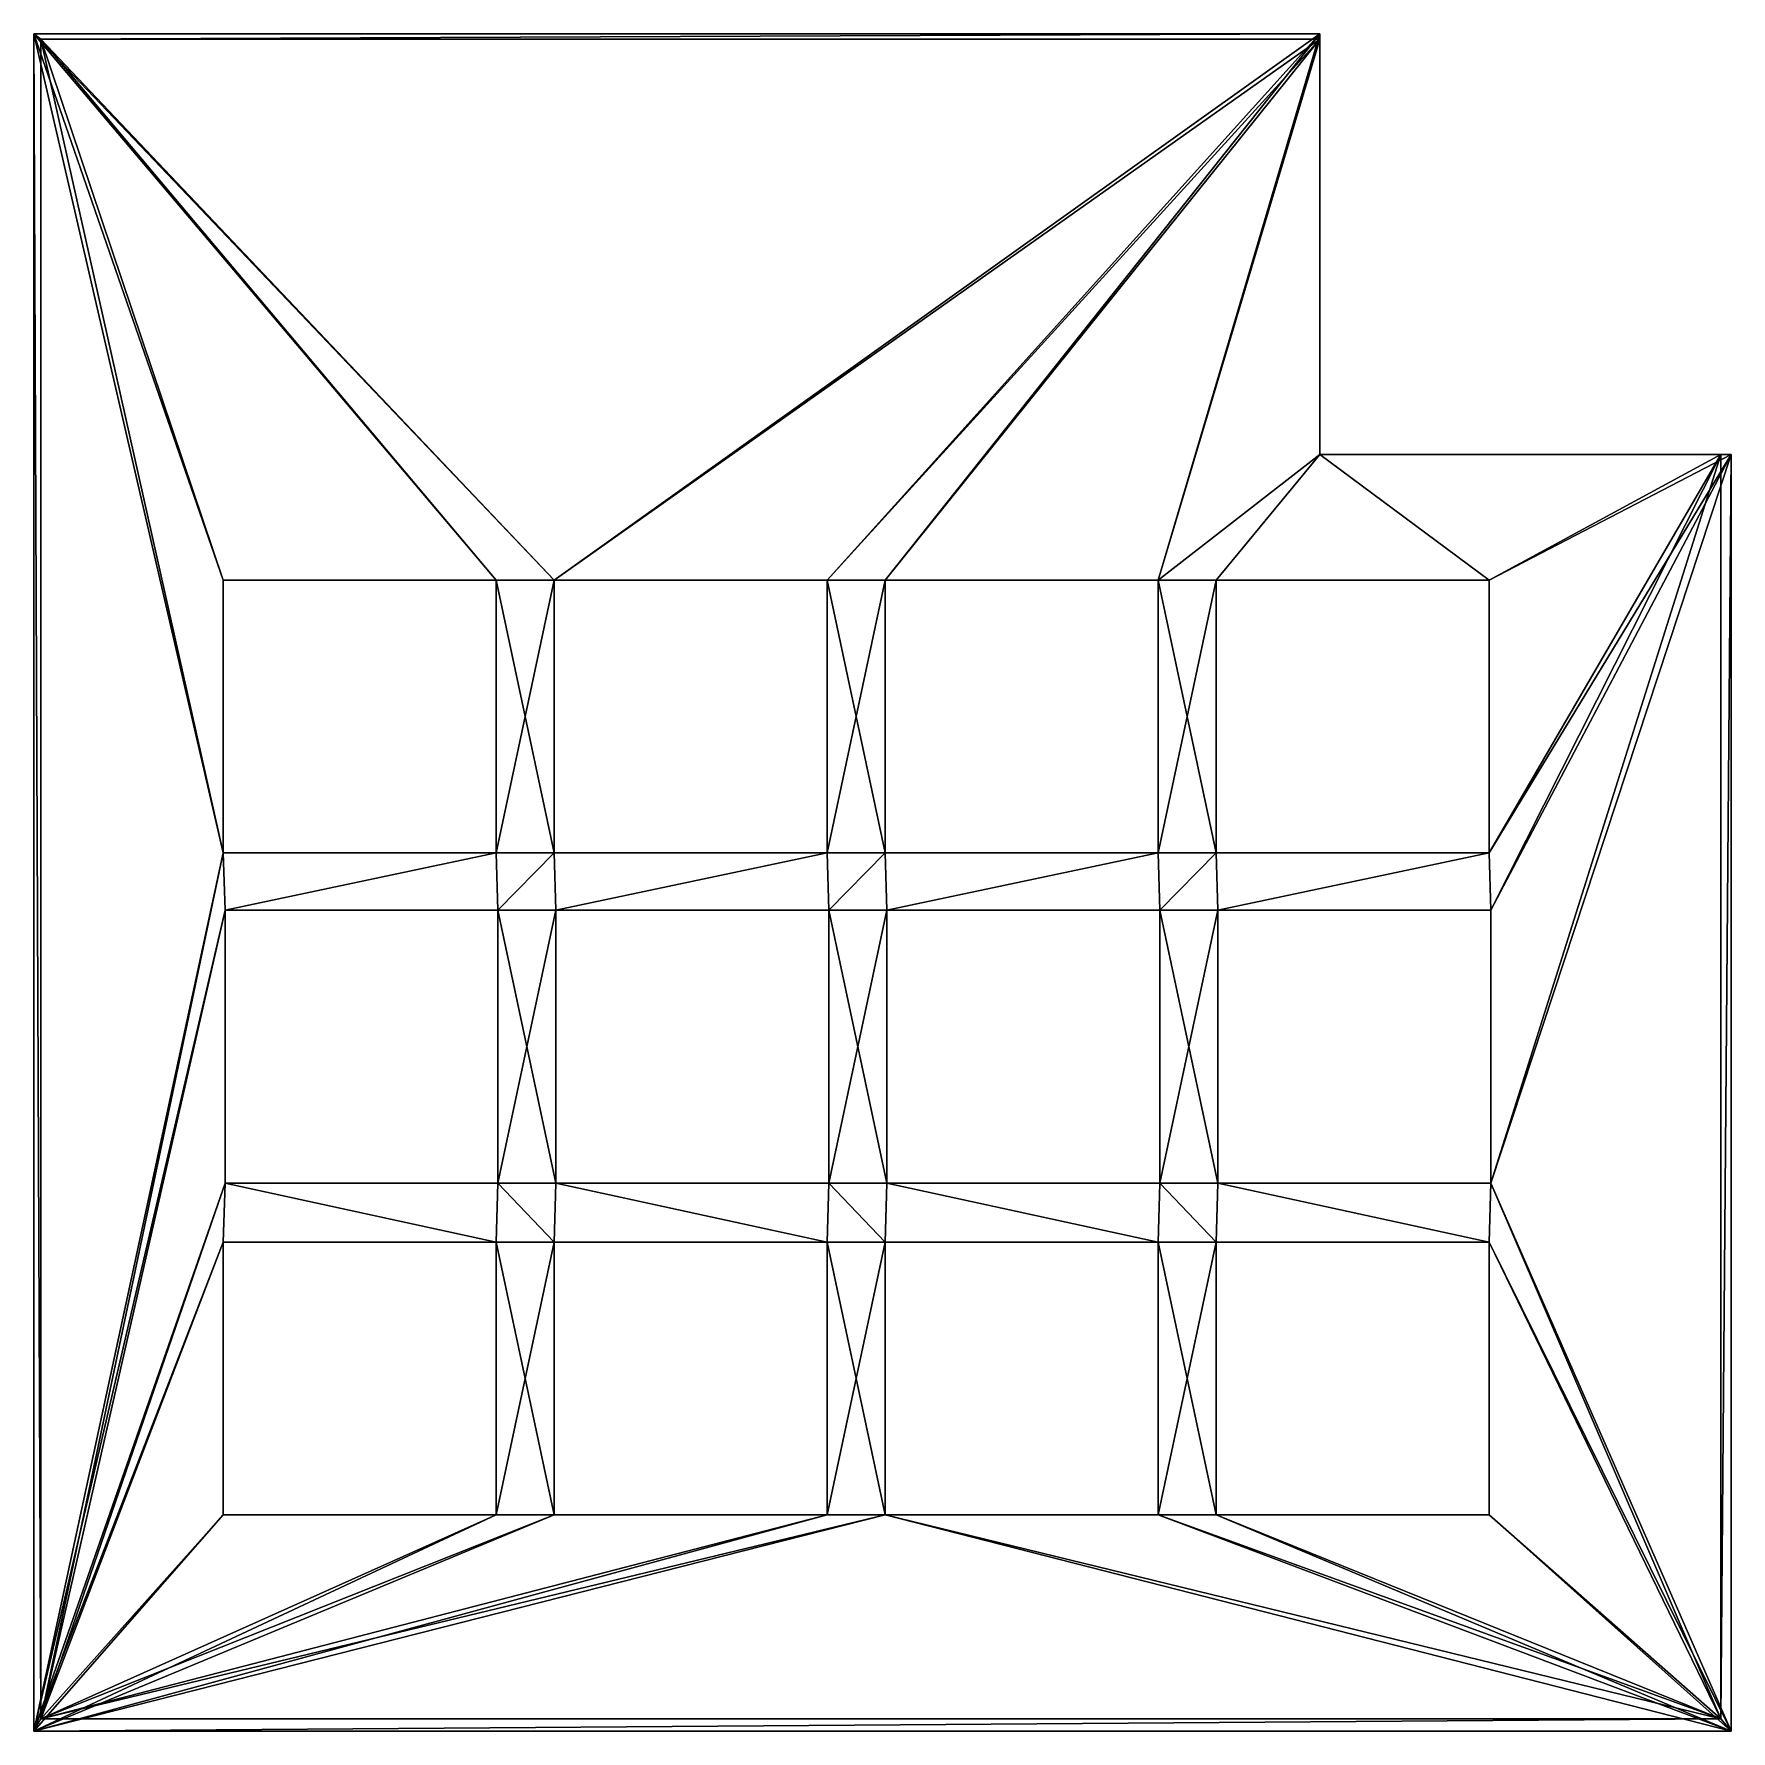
# Model space of a CAD drawing. Extents: x -36983 to -5102, y -25972 to 5909.
import ezdxf

# ---------------------------------------------------------------- set-up
doc = ezdxf.new("R2010")
doc.units = 0
doc.layers.get('0').update_dxf_attribs({"linetype": 'CONTINUOUS'})

msp = doc.modelspace()

# ---------------------------------------------------------------- linework, layer by layer
at = {"color": 7}
for points in [[(-36983, 5909, -22194), (-36983, 5909, -22194), (-36983, 5909, -22260), (-36983, 5909, -22194)], [(-36983, 5909, -22194), (-36983, 5909, -23173), (-36983, 5909, -22260), (-36983, 5909, -22194)], [(-36983, 5909, -23173), (-12827, 5909, -23173), (-36983, 5909, -22260), (-36983, 5909, -23173)], [(-12827, 5909, -22260), (-36983, 5909, -22260), (-12827, 5909, -23173), (-12827, 5909, -22260)], [(-36852, 5814, -22260), (-36852, -25744, -22260), (-36983, 5909, -22260), (-36852, 5814, -22260)], [(-36983, -25972, -22260), (-36983, 5909, -22260), (-36852, -25744, -22260), (-36983, -25972, -22260)], [(-36983, -25972, -22194), (-36983, 5909, -22194), (-36983, 5909, -22260), (-36983, -25972, -22194)], [(-36983, -25972, -22194), (-36983, 5909, -22260), (-36983, -25972, -22260), (-36983, -25972, -22194)], [(-36983, 5909, -22260), (-12827, 5909, -22260), (-36852, 5814, -22260), (-36983, 5909, -22260)], [(-36983, 5909, -23173), (-36983, 5909, -22194), (-36983, -25972, -22194), (-36983, 5909, -23173)], [(-36983, 5909, -23173), (-36983, -25972, -22194), (-36983, -25972, -23173), (-36983, 5909, -23173)], [(-36983, 5909, -22194), (-36983, -25972, -22194), (-36983, -25972, -22194), (-36983, 5909, -22194)], [(-36983, 5909, -22194), (-36983, -25972, -22194), (-36983, 5909, -22194), (-36983, 5909, -22194)], [(-33427, -4351, -23173), (-28301, -4351, -23173), (-36983, 5909, -23173), (-33427, -4351, -23173)], [(-36983, 5909, -23173), (-36983, -25972, -23173), (-33427, -9477, -23173), (-36983, 5909, -23173)], [(-33427, -4351, -23173), (-36983, 5909, -23173), (-33427, -9477, -23173), (-33427, -4351, -23173)], [(-36983, 5909, -23173), (-28301, -4351, -23173), (-27209, -4351, -23173), (-36983, 5909, -23173)], [(-36983, 5909, -23173), (-27209, -4351, -23173), (-12827, 5909, -23173), (-36983, 5909, -23173)], [(-12827, 5814, -22260), (-36852, 5814, -22260), (-12827, 5909, -22260), (-12827, 5814, -22260)], [(-36852, -25744, -22194), (-36852, -25744, -22260), (-36852, 5814, -22260), (-36852, -25744, -22194)], [(-36852, -25744, -22194), (-36852, 5814, -22260), (-36852, 5814, -22194), (-36852, -25744, -22194)], [(-12827, 5814, -22194), (-36852, 5814, -22194), (-12827, 5814, -22260), (-12827, 5814, -22194)], [(-36852, 5814, -22260), (-12827, 5814, -22260), (-36852, 5814, -22194), (-36852, 5814, -22260)], [(-36852, 5814, -22194), (-28301, -4351, -22194), (-33427, -4351, -22194), (-36852, 5814, -22194)], [(-36852, 5814, -22194), (-33427, -4351, -22194), (-33427, -9477, -22194), (-36852, 5814, -22194)], [(-36852, 5814, -22194), (-33427, -9477, -22194), (-36852, -25744, -22194), (-36852, 5814, -22194)], [(-36852, 5814, -22194), (-12827, 5814, -22194), (-27209, -4351, -22194), (-36852, 5814, -22194)], [(-36852, 5814, -22194), (-27209, -4351, -22194), (-28301, -4351, -22194), (-36852, 5814, -22194)], [(-22084, -4351, -23173), (-12827, 5909, -23173), (-27209, -4351, -23173), (-22084, -4351, -23173)], [(-22084, -4351, -22194), (-27209, -4351, -22194), (-12827, 5814, -22194), (-22084, -4351, -22194)], [(-20992, -4351, -23173), (-12827, 5909, -23173), (-22084, -4351, -23173), (-20992, -4351, -23173)], [(-20992, -4351, -22194), (-22084, -4351, -22194), (-12827, 5814, -22194), (-20992, -4351, -22194)], [(-20992, -4351, -23173), (-15866, -4351, -23173), (-12827, 5909, -23173), (-20992, -4351, -23173)], [(-12827, 5814, -22194), (-15866, -4351, -22194), (-20992, -4351, -22194), (-12827, 5814, -22194)], [(-12827, -1990, -23173), (-12827, 5909, -23173), (-15866, -4351, -23173), (-12827, -1990, -23173)], [(-12827, 5814, -22194), (-12827, -1990, -22194), (-15866, -4351, -22194), (-12827, 5814, -22194)], [(-12827, 5909, -23173), (-12827, -1990, -23173), (-12827, 5814, -22260), (-12827, 5909, -23173)], [(-12827, 5909, -23173), (-12827, 5814, -22260), (-12827, 5909, -22260), (-12827, 5909, -23173)], [(-12827, 5814, -22194), (-12827, 5814, -22260), (-12827, -1990, -22194), (-12827, 5814, -22194)], [(-12827, -1990, -22194), (-12827, 5814, -22260), (-12827, -1990, -23173), (-12827, -1990, -22194)], [(-14774, -4351, -23173), (-12827, -1990, -23173), (-15866, -4351, -23173), (-14774, -4351, -23173)], [(-14774, -4351, -22194), (-15866, -4351, -22194), (-12827, -1990, -22194), (-14774, -4351, -22194)], [(-9649, -4351, -22194), (-14774, -4351, -22194), (-12827, -1990, -22194), (-9649, -4351, -22194)], [(-14774, -4351, -23173), (-9649, -4351, -23173), (-12827, -1990, -23173), (-14774, -4351, -23173)], [(-5295, -1990, -22194), (-12827, -1990, -22194), (-5295, -1990, -22260), (-5295, -1990, -22194)], [(-5102, -1990, -23173), (-5295, -1990, -22260), (-12827, -1990, -23173), (-5102, -1990, -23173)], [(-12827, -1990, -23173), (-9649, -4351, -23173), (-5102, -1990, -23173), (-12827, -1990, -23173)], [(-12827, -1990, -23173), (-5295, -1990, -22260), (-12827, -1990, -22194), (-12827, -1990, -23173)], [(-12827, -1990, -22194), (-5295, -1990, -22194), (-9649, -4351, -22194), (-12827, -1990, -22194)], [(-9649, -4351, -23173), (-9649, -9477, -23173), (-5102, -1990, -23173), (-9649, -4351, -23173)], [(-9616, -10552, -23173), (-5102, -1990, -23173), (-9649, -9477, -23173), (-9616, -10552, -23173)], [(-9649, -4351, -22194), (-5295, -1990, -22194), (-9649, -9477, -22194), (-9649, -4351, -22194)], [(-9616, -10552, -22194), (-9649, -9477, -22194), (-5295, -1990, -22194), (-9616, -10552, -22194)], [(-5102, -1990, -23173), (-9616, -10552, -23173), (-9616, -15678, -23173), (-5102, -1990, -23173)], [(-5102, -1990, -23173), (-9616, -15678, -23173), (-5102, -25972, -23173), (-5102, -1990, -23173)], [(-5295, -1990, -22194), (-5295, -25744, -22194), (-9616, -15678, -22194), (-5295, -1990, -22194)], [(-5295, -1990, -22194), (-9616, -15678, -22194), (-9616, -10552, -22194), (-5295, -1990, -22194)], [(-5102, -1990, -23173), (-5102, -1990, -22260), (-5295, -1990, -22260), (-5102, -1990, -23173)], [(-5295, -25744, -22260), (-5295, -25744, -22194), (-5295, -1990, -22194), (-5295, -25744, -22260)], [(-5295, -25744, -22260), (-5295, -1990, -22194), (-5295, -1990, -22260), (-5295, -25744, -22260)], [(-5102, -1990, -22260), (-5102, -25972, -22260), (-5295, -25744, -22260), (-5102, -1990, -22260)], [(-5102, -1990, -22260), (-5295, -25744, -22260), (-5295, -1990, -22260), (-5102, -1990, -22260)], [(-5102, -25972, -23173), (-5102, -25972, -22260), (-5102, -1990, -22260), (-5102, -25972, -23173)], [(-5102, -25972, -23173), (-5102, -1990, -22260), (-5102, -1990, -23173), (-5102, -25972, -23173)], [(-33427, -4351, -23173), (-33427, -4351, -22194), (-28301, -4351, -22194), (-33427, -4351, -23173)], [(-33427, -4351, -23173), (-28301, -4351, -22194), (-28301, -4351, -23173), (-33427, -4351, -23173)], [(-33427, -9477, -22194), (-33427, -4351, -22194), (-33427, -4351, -23173), (-33427, -9477, -22194)], [(-33427, -9477, -22194), (-33427, -4351, -23173), (-33427, -9477, -23173), (-33427, -9477, -22194)], [(-28301, -9477, -23173), (-28301, -4351, -23173), (-28301, -9477, -22194), (-28301, -9477, -23173)], [(-28301, -4351, -22194), (-28301, -9477, -22194), (-28301, -4351, -23173), (-28301, -4351, -22194)], [(-28301, -4351, -22194), (-27209, -4351, -22194), (-28301, -9477, -22194), (-28301, -4351, -22194)], [(-27209, -4351, -22194), (-27209, -9477, -22194), (-28301, -9477, -22194), (-27209, -4351, -22194)], [(-27209, -9477, -23173), (-27209, -4351, -23173), (-28301, -4351, -23173), (-27209, -9477, -23173)], [(-28301, -4351, -23173), (-28301, -9477, -23173), (-27209, -9477, -23173), (-28301, -4351, -23173)], [(-22084, -4351, -22194), (-27209, -4351, -23173), (-27209, -4351, -22194), (-22084, -4351, -22194)], [(-22084, -4351, -22194), (-22084, -4351, -23173), (-27209, -4351, -23173), (-22084, -4351, -22194)], [(-27209, -9477, -23173), (-27209, -9477, -22194), (-27209, -4351, -23173), (-27209, -9477, -23173)], [(-27209, -4351, -22194), (-27209, -4351, -23173), (-27209, -9477, -22194), (-27209, -4351, -22194)], [(-22084, -4351, -22194), (-22084, -9477, -22194), (-22084, -9477, -23173), (-22084, -4351, -22194)], [(-22084, -4351, -22194), (-22084, -9477, -23173), (-22084, -4351, -23173), (-22084, -4351, -22194)], [(-22084, -4351, -22194), (-20992, -4351, -22194), (-22084, -9477, -22194), (-22084, -4351, -22194)], [(-20992, -4351, -22194), (-20992, -9477, -22194), (-22084, -9477, -22194), (-20992, -4351, -22194)], [(-20992, -9477, -23173), (-20992, -4351, -23173), (-22084, -4351, -23173), (-20992, -9477, -23173)], [(-22084, -4351, -23173), (-22084, -9477, -23173), (-20992, -9477, -23173), (-22084, -4351, -23173)], [(-15866, -4351, -23173), (-20992, -4351, -22194), (-15866, -4351, -22194), (-15866, -4351, -23173)], [(-20992, -4351, -23173), (-20992, -4351, -22194), (-15866, -4351, -23173), (-20992, -4351, -23173)], [(-20992, -9477, -22194), (-20992, -4351, -22194), (-20992, -4351, -23173), (-20992, -9477, -22194)], [(-20992, -9477, -22194), (-20992, -4351, -23173), (-20992, -9477, -23173), (-20992, -9477, -22194)], [(-14774, -9477, -23173), (-14774, -4351, -23173), (-15866, -4351, -23173), (-14774, -9477, -23173)], [(-15866, -4351, -23173), (-15866, -9477, -23173), (-14774, -9477, -23173), (-15866, -4351, -23173)], [(-15866, -4351, -23173), (-15866, -4351, -22194), (-15866, -9477, -22194), (-15866, -4351, -23173)], [(-15866, -4351, -23173), (-15866, -9477, -22194), (-15866, -9477, -23173), (-15866, -4351, -23173)], [(-15866, -4351, -22194), (-14774, -4351, -22194), (-15866, -9477, -22194), (-15866, -4351, -22194)], [(-14774, -4351, -22194), (-14774, -9477, -22194), (-15866, -9477, -22194), (-14774, -4351, -22194)], [(-14774, -4351, -23173), (-14774, -4351, -22194), (-9649, -4351, -23173), (-14774, -4351, -23173)], [(-9649, -4351, -22194), (-9649, -4351, -23173), (-14774, -4351, -22194), (-9649, -4351, -22194)], [(-14774, -4351, -22194), (-14774, -4351, -23173), (-14774, -9477, -23173), (-14774, -4351, -22194)], [(-14774, -4351, -22194), (-14774, -9477, -23173), (-14774, -9477, -22194), (-14774, -4351, -22194)], [(-9649, -9477, -22194), (-9649, -9477, -23173), (-9649, -4351, -23173), (-9649, -9477, -22194)], [(-9649, -9477, -22194), (-9649, -4351, -23173), (-9649, -4351, -22194), (-9649, -9477, -22194)], [(-33394, -10552, -23173), (-33427, -9477, -23173), (-36983, -25972, -23173), (-33394, -10552, -23173)], [(-33394, -10552, -22194), (-36852, -25744, -22194), (-33427, -9477, -22194), (-33394, -10552, -22194)], [(-33427, -9477, -22194), (-33427, -9477, -23173), (-28301, -9477, -22194), (-33427, -9477, -22194)], [(-28301, -9477, -23173), (-28301, -9477, -22194), (-33427, -9477, -23173), (-28301, -9477, -23173)], [(-33427, -9477, -22194), (-28301, -9477, -22194), (-33394, -10552, -22194), (-33427, -9477, -22194)], [(-28301, -9477, -23173), (-33427, -9477, -23173), (-33394, -10552, -23173), (-28301, -9477, -23173)], [(-28268, -10552, -22194), (-33394, -10552, -22194), (-28301, -9477, -22194), (-28268, -10552, -22194)], [(-33394, -10552, -23173), (-28268, -10552, -23173), (-28301, -9477, -23173), (-33394, -10552, -23173)], [(-28268, -10552, -22194), (-28301, -9477, -22194), (-27209, -9477, -22194), (-28268, -10552, -22194)], [(-28301, -9477, -23173), (-28268, -10552, -23173), (-27209, -9477, -23173), (-28301, -9477, -23173)], [(-27209, -9477, -22194), (-27177, -10552, -22194), (-28268, -10552, -22194), (-27209, -9477, -22194)], [(-27177, -10552, -23173), (-27209, -9477, -23173), (-28268, -10552, -23173), (-27177, -10552, -23173)], [(-27209, -9477, -22194), (-27209, -9477, -23173), (-22084, -9477, -22194), (-27209, -9477, -22194)], [(-22084, -9477, -23173), (-22084, -9477, -22194), (-27209, -9477, -23173), (-22084, -9477, -23173)], [(-27209, -9477, -22194), (-22084, -9477, -22194), (-27177, -10552, -22194), (-27209, -9477, -22194)], [(-22084, -9477, -23173), (-27209, -9477, -23173), (-27177, -10552, -23173), (-22084, -9477, -23173)], [(-27177, -10552, -22194), (-22084, -9477, -22194), (-22051, -10552, -22194), (-27177, -10552, -22194)], [(-27177, -10552, -23173), (-22051, -10552, -23173), (-22084, -9477, -23173), (-27177, -10552, -23173)], [(-22051, -10552, -22194), (-22084, -9477, -22194), (-20992, -9477, -22194), (-22051, -10552, -22194)], [(-22084, -9477, -23173), (-22051, -10552, -23173), (-20992, -9477, -23173), (-22084, -9477, -23173)], [(-20992, -9477, -22194), (-20959, -10552, -22194), (-22051, -10552, -22194), (-20992, -9477, -22194)], [(-20959, -10552, -23173), (-20992, -9477, -23173), (-22051, -10552, -23173), (-20959, -10552, -23173)], [(-20992, -9477, -22194), (-20992, -9477, -23173), (-15866, -9477, -22194), (-20992, -9477, -22194)], [(-15866, -9477, -23173), (-15866, -9477, -22194), (-20992, -9477, -23173), (-15866, -9477, -23173)], [(-20992, -9477, -22194), (-15866, -9477, -22194), (-20959, -10552, -22194), (-20992, -9477, -22194)], [(-15866, -9477, -23173), (-20992, -9477, -23173), (-20959, -10552, -23173), (-15866, -9477, -23173)], [(-15833, -10552, -22194), (-20959, -10552, -22194), (-15866, -9477, -22194), (-15833, -10552, -22194)], [(-20959, -10552, -23173), (-15833, -10552, -23173), (-15866, -9477, -23173), (-20959, -10552, -23173)], [(-15866, -9477, -23173), (-15833, -10552, -23173), (-14774, -9477, -23173), (-15866, -9477, -23173)], [(-15833, -10552, -22194), (-15866, -9477, -22194), (-14774, -9477, -22194), (-15833, -10552, -22194)], [(-14742, -10552, -23173), (-14774, -9477, -23173), (-15833, -10552, -23173), (-14742, -10552, -23173)], [(-14774, -9477, -22194), (-14742, -10552, -22194), (-15833, -10552, -22194), (-14774, -9477, -22194)], [(-9649, -9477, -23173), (-14774, -9477, -23173), (-14742, -10552, -23173), (-9649, -9477, -23173)], [(-14774, -9477, -22194), (-14774, -9477, -23173), (-9649, -9477, -22194), (-14774, -9477, -22194)], [(-9649, -9477, -23173), (-9649, -9477, -22194), (-14774, -9477, -23173), (-9649, -9477, -23173)], [(-14774, -9477, -22194), (-9649, -9477, -22194), (-14742, -10552, -22194), (-14774, -9477, -22194)], [(-9616, -10552, -22194), (-14742, -10552, -22194), (-9649, -9477, -22194), (-9616, -10552, -22194)], [(-14742, -10552, -23173), (-9616, -10552, -23173), (-9649, -9477, -23173), (-14742, -10552, -23173)], [(-33394, -15678, -23173), (-33394, -10552, -23173), (-36983, -25972, -23173), (-33394, -15678, -23173)], [(-33394, -15678, -22194), (-36852, -25744, -22194), (-33394, -10552, -22194), (-33394, -15678, -22194)], [(-33394, -10552, -23173), (-33394, -10552, -22194), (-28268, -10552, -22194), (-33394, -10552, -23173)], [(-33394, -10552, -23173), (-28268, -10552, -22194), (-28268, -10552, -23173), (-33394, -10552, -23173)], [(-33394, -10552, -22194), (-33394, -10552, -23173), (-33394, -15678, -23173), (-33394, -10552, -22194)], [(-33394, -10552, -22194), (-33394, -15678, -23173), (-33394, -15678, -22194), (-33394, -10552, -22194)], [(-28268, -15678, -22194), (-28268, -15678, -23173), (-28268, -10552, -22194), (-28268, -15678, -22194)], [(-28268, -10552, -22194), (-28268, -15678, -23173), (-28268, -10552, -23173), (-28268, -10552, -22194)], [(-27177, -10552, -22194), (-27177, -15678, -22194), (-28268, -15678, -22194), (-27177, -10552, -22194)], [(-28268, -15678, -22194), (-28268, -10552, -22194), (-27177, -10552, -22194), (-28268, -15678, -22194)], [(-27177, -15678, -23173), (-27177, -10552, -23173), (-28268, -10552, -23173), (-27177, -15678, -23173)], [(-28268, -10552, -23173), (-28268, -15678, -23173), (-27177, -15678, -23173), (-28268, -10552, -23173)], [(-22051, -10552, -22194), (-22051, -10552, -23173), (-27177, -10552, -22194), (-22051, -10552, -22194)], [(-27177, -10552, -23173), (-27177, -10552, -22194), (-22051, -10552, -23173), (-27177, -10552, -23173)], [(-27177, -10552, -22194), (-27177, -10552, -23173), (-27177, -15678, -23173), (-27177, -10552, -22194)], [(-27177, -10552, -22194), (-27177, -15678, -23173), (-27177, -15678, -22194), (-27177, -10552, -22194)], [(-22051, -15678, -23173), (-22051, -10552, -23173), (-22051, -15678, -22194), (-22051, -15678, -23173)], [(-22051, -10552, -22194), (-22051, -15678, -22194), (-22051, -10552, -23173), (-22051, -10552, -22194)], [(-20959, -10552, -22194), (-20959, -15678, -22194), (-22051, -15678, -22194), (-20959, -10552, -22194)], [(-22051, -15678, -22194), (-22051, -10552, -22194), (-20959, -10552, -22194), (-22051, -15678, -22194)], [(-20959, -15678, -23173), (-20959, -10552, -23173), (-22051, -10552, -23173), (-20959, -15678, -23173)], [(-22051, -10552, -23173), (-22051, -15678, -23173), (-20959, -15678, -23173), (-22051, -10552, -23173)], [(-20959, -10552, -23173), (-20959, -10552, -22194), (-15833, -10552, -22194), (-20959, -10552, -23173)], [(-20959, -10552, -23173), (-15833, -10552, -22194), (-15833, -10552, -23173), (-20959, -10552, -23173)], [(-20959, -10552, -22194), (-20959, -10552, -23173), (-20959, -15678, -23173), (-20959, -10552, -22194)], [(-20959, -10552, -22194), (-20959, -15678, -23173), (-20959, -15678, -22194), (-20959, -10552, -22194)], [(-15833, -15678, -23173), (-15833, -10552, -23173), (-15833, -15678, -22194), (-15833, -15678, -23173)], [(-15833, -10552, -22194), (-15833, -15678, -22194), (-15833, -10552, -23173), (-15833, -10552, -22194)], [(-14742, -15678, -23173), (-14742, -10552, -23173), (-15833, -10552, -23173), (-14742, -15678, -23173)], [(-15833, -10552, -23173), (-15833, -15678, -23173), (-14742, -15678, -23173), (-15833, -10552, -23173)], [(-14742, -15678, -22194), (-15833, -15678, -22194), (-14742, -10552, -22194), (-14742, -15678, -22194)], [(-15833, -15678, -22194), (-15833, -10552, -22194), (-14742, -10552, -22194), (-15833, -15678, -22194)], [(-9616, -10552, -22194), (-9616, -10552, -23173), (-14742, -10552, -22194), (-9616, -10552, -22194)], [(-14742, -10552, -23173), (-14742, -10552, -22194), (-9616, -10552, -23173), (-14742, -10552, -23173)], [(-14742, -10552, -22194), (-14742, -10552, -23173), (-14742, -15678, -23173), (-14742, -10552, -22194)], [(-14742, -10552, -22194), (-14742, -15678, -23173), (-14742, -15678, -22194), (-14742, -10552, -22194)], [(-9616, -10552, -23173), (-9616, -10552, -22194), (-9616, -15678, -22194), (-9616, -10552, -23173)], [(-9616, -10552, -23173), (-9616, -15678, -22194), (-9616, -15678, -23173), (-9616, -10552, -23173)], [(-33427, -16786, -23173), (-33394, -15678, -23173), (-36983, -25972, -23173), (-33427, -16786, -23173)], [(-33427, -16786, -22194), (-36852, -25744, -22194), (-33394, -15678, -22194), (-33427, -16786, -22194)], [(-28301, -16786, -22194), (-33427, -16786, -22194), (-33394, -15678, -22194), (-28301, -16786, -22194)], [(-33427, -16786, -23173), (-28301, -16786, -23173), (-33394, -15678, -23173), (-33427, -16786, -23173)], [(-28268, -15678, -23173), (-33394, -15678, -22194), (-33394, -15678, -23173), (-28268, -15678, -23173)], [(-28268, -15678, -22194), (-33394, -15678, -22194), (-28268, -15678, -23173), (-28268, -15678, -22194)], [(-28301, -16786, -22194), (-33394, -15678, -22194), (-28268, -15678, -22194), (-28301, -16786, -22194)], [(-33394, -15678, -23173), (-28301, -16786, -23173), (-28268, -15678, -23173), (-33394, -15678, -23173)], [(-28301, -16786, -22194), (-28268, -15678, -22194), (-27209, -16786, -22194), (-28301, -16786, -22194)], [(-28268, -15678, -23173), (-28301, -16786, -23173), (-27209, -16786, -23173), (-28268, -15678, -23173)], [(-27177, -15678, -22194), (-27209, -16786, -22194), (-28268, -15678, -22194), (-27177, -15678, -22194)], [(-27209, -16786, -23173), (-27177, -15678, -23173), (-28268, -15678, -23173), (-27209, -16786, -23173)], [(-22084, -16786, -22194), (-27209, -16786, -22194), (-27177, -15678, -22194), (-22084, -16786, -22194)], [(-27209, -16786, -23173), (-22084, -16786, -23173), (-27177, -15678, -23173), (-27209, -16786, -23173)], [(-27177, -15678, -23173), (-22051, -15678, -22194), (-27177, -15678, -22194), (-27177, -15678, -23173)], [(-22051, -15678, -23173), (-22051, -15678, -22194), (-27177, -15678, -23173), (-22051, -15678, -23173)], [(-22084, -16786, -22194), (-27177, -15678, -22194), (-22051, -15678, -22194), (-22084, -16786, -22194)], [(-22051, -15678, -23173), (-27177, -15678, -23173), (-22084, -16786, -23173), (-22051, -15678, -23173)], [(-22084, -16786, -22194), (-22051, -15678, -22194), (-20992, -16786, -22194), (-22084, -16786, -22194)], [(-22051, -15678, -23173), (-22084, -16786, -23173), (-20992, -16786, -23173), (-22051, -15678, -23173)], [(-20959, -15678, -22194), (-20992, -16786, -22194), (-22051, -15678, -22194), (-20959, -15678, -22194)], [(-20992, -16786, -23173), (-20959, -15678, -23173), (-22051, -15678, -23173), (-20992, -16786, -23173)], [(-15866, -16786, -22194), (-20992, -16786, -22194), (-20959, -15678, -22194), (-15866, -16786, -22194)], [(-20992, -16786, -23173), (-15866, -16786, -23173), (-20959, -15678, -23173), (-20992, -16786, -23173)], [(-20959, -15678, -23173), (-15833, -15678, -22194), (-20959, -15678, -22194), (-20959, -15678, -23173)], [(-15833, -15678, -23173), (-15833, -15678, -22194), (-20959, -15678, -23173), (-15833, -15678, -23173)], [(-15866, -16786, -22194), (-20959, -15678, -22194), (-15833, -15678, -22194), (-15866, -16786, -22194)], [(-15833, -15678, -23173), (-20959, -15678, -23173), (-15866, -16786, -23173), (-15833, -15678, -23173)], [(-15833, -15678, -23173), (-15866, -16786, -23173), (-14774, -16786, -23173), (-15833, -15678, -23173)], [(-15833, -15678, -22194), (-14774, -16786, -22194), (-15866, -16786, -22194), (-15833, -15678, -22194)], [(-14774, -16786, -23173), (-14742, -15678, -23173), (-15833, -15678, -23173), (-14774, -16786, -23173)], [(-14774, -16786, -22194), (-15833, -15678, -22194), (-14742, -15678, -22194), (-14774, -16786, -22194)], [(-9649, -16786, -22194), (-14774, -16786, -22194), (-14742, -15678, -22194), (-9649, -16786, -22194)], [(-14774, -16786, -23173), (-9649, -16786, -23173), (-14742, -15678, -23173), (-14774, -16786, -23173)], [(-14742, -15678, -23173), (-9616, -15678, -22194), (-14742, -15678, -22194), (-14742, -15678, -23173)], [(-9616, -15678, -23173), (-9616, -15678, -22194), (-14742, -15678, -23173), (-9616, -15678, -23173)], [(-9649, -16786, -22194), (-14742, -15678, -22194), (-9616, -15678, -22194), (-9649, -16786, -22194)], [(-9616, -15678, -23173), (-14742, -15678, -23173), (-9649, -16786, -23173), (-9616, -15678, -23173)], [(-9616, -15678, -23173), (-9649, -16786, -23173), (-5102, -25972, -23173), (-9616, -15678, -23173)], [(-9616, -15678, -22194), (-5295, -25744, -22194), (-9649, -16786, -22194), (-9616, -15678, -22194)], [(-33427, -16786, -23173), (-36983, -25972, -23173), (-33427, -21912, -23173), (-33427, -16786, -23173)], [(-33427, -21912, -22194), (-36852, -25744, -22194), (-33427, -16786, -22194), (-33427, -21912, -22194)], [(-28301, -16786, -23173), (-33427, -16786, -23173), (-28301, -16786, -22194), (-28301, -16786, -23173)], [(-33427, -16786, -22194), (-28301, -16786, -22194), (-33427, -16786, -23173), (-33427, -16786, -22194)], [(-33427, -16786, -23173), (-33427, -21912, -23173), (-33427, -16786, -22194), (-33427, -16786, -23173)], [(-33427, -21912, -22194), (-33427, -16786, -22194), (-33427, -21912, -23173), (-33427, -21912, -22194)], [(-28301, -21912, -22194), (-28301, -21912, -23173), (-28301, -16786, -23173), (-28301, -21912, -22194)], [(-28301, -21912, -22194), (-28301, -16786, -23173), (-28301, -16786, -22194), (-28301, -21912, -22194)], [(-28301, -21912, -22194), (-28301, -16786, -22194), (-27209, -16786, -22194), (-28301, -21912, -22194)], [(-27209, -16786, -22194), (-27209, -21912, -22194), (-28301, -21912, -22194), (-27209, -16786, -22194)], [(-27209, -21912, -23173), (-27209, -16786, -23173), (-28301, -16786, -23173), (-27209, -21912, -23173)], [(-28301, -16786, -23173), (-28301, -21912, -23173), (-27209, -21912, -23173), (-28301, -16786, -23173)], [(-22084, -16786, -23173), (-27209, -16786, -23173), (-22084, -16786, -22194), (-22084, -16786, -23173)], [(-27209, -16786, -22194), (-22084, -16786, -22194), (-27209, -16786, -23173), (-27209, -16786, -22194)], [(-27209, -16786, -22194), (-27209, -16786, -23173), (-27209, -21912, -22194), (-27209, -16786, -22194)], [(-27209, -21912, -22194), (-27209, -16786, -23173), (-27209, -21912, -23173), (-27209, -21912, -22194)], [(-22084, -16786, -22194), (-22084, -21912, -22194), (-22084, -21912, -23173), (-22084, -16786, -22194)], [(-22084, -16786, -22194), (-22084, -21912, -23173), (-22084, -16786, -23173), (-22084, -16786, -22194)], [(-22084, -21912, -22194), (-22084, -16786, -22194), (-20992, -16786, -22194), (-22084, -21912, -22194)], [(-20992, -16786, -22194), (-20992, -21912, -22194), (-22084, -21912, -22194), (-20992, -16786, -22194)], [(-20992, -21912, -23173), (-20992, -16786, -23173), (-22084, -16786, -23173), (-20992, -21912, -23173)], [(-22084, -16786, -23173), (-22084, -21912, -23173), (-20992, -21912, -23173), (-22084, -16786, -23173)], [(-15866, -16786, -22194), (-15866, -16786, -23173), (-20992, -16786, -22194), (-15866, -16786, -22194)], [(-20992, -16786, -22194), (-15866, -16786, -23173), (-20992, -16786, -23173), (-20992, -16786, -22194)], [(-20992, -21912, -22194), (-20992, -16786, -22194), (-20992, -16786, -23173), (-20992, -21912, -22194)], [(-20992, -21912, -22194), (-20992, -16786, -23173), (-20992, -21912, -23173), (-20992, -21912, -22194)], [(-14774, -21912, -23173), (-14774, -16786, -23173), (-15866, -16786, -23173), (-14774, -21912, -23173)], [(-15866, -16786, -23173), (-15866, -21912, -23173), (-14774, -21912, -23173), (-15866, -16786, -23173)], [(-15866, -21912, -22194), (-15866, -21912, -23173), (-15866, -16786, -23173), (-15866, -21912, -22194)], [(-15866, -21912, -22194), (-15866, -16786, -23173), (-15866, -16786, -22194), (-15866, -21912, -22194)], [(-15866, -21912, -22194), (-15866, -16786, -22194), (-14774, -16786, -22194), (-15866, -21912, -22194)], [(-14774, -21912, -22194), (-15866, -21912, -22194), (-14774, -16786, -22194), (-14774, -21912, -22194)], [(-14774, -16786, -23173), (-9649, -16786, -22194), (-9649, -16786, -23173), (-14774, -16786, -23173)], [(-14774, -16786, -22194), (-9649, -16786, -22194), (-14774, -16786, -23173), (-14774, -16786, -22194)], [(-14774, -16786, -22194), (-14774, -16786, -23173), (-14774, -21912, -23173), (-14774, -16786, -22194)], [(-14774, -16786, -22194), (-14774, -21912, -23173), (-14774, -21912, -22194), (-14774, -16786, -22194)], [(-9649, -16786, -22194), (-9649, -21912, -22194), (-9649, -21912, -23173), (-9649, -16786, -22194)], [(-9649, -16786, -22194), (-9649, -21912, -23173), (-9649, -16786, -23173), (-9649, -16786, -22194)], [(-9649, -16786, -23173), (-9649, -21912, -23173), (-5102, -25972, -23173), (-9649, -16786, -23173)], [(-9649, -21912, -22194), (-9649, -16786, -22194), (-5295, -25744, -22194), (-9649, -21912, -22194)], [(-5102, -25972, -23173), (-20992, -21912, -23173), (-36983, -25972, -23173), (-5102, -25972, -23173)], [(-36983, -25972, -23173), (-27209, -21912, -23173), (-28301, -21912, -23173), (-36983, -25972, -23173)], [(-28301, -21912, -23173), (-33427, -21912, -23173), (-36983, -25972, -23173), (-28301, -21912, -23173)], [(-22084, -21912, -23173), (-36983, -25972, -23173), (-20992, -21912, -23173), (-22084, -21912, -23173)], [(-27209, -21912, -23173), (-36983, -25972, -23173), (-22084, -21912, -23173), (-27209, -21912, -23173)], [(-28301, -21912, -22194), (-27209, -21912, -22194), (-36852, -25744, -22194), (-28301, -21912, -22194)], [(-33427, -21912, -22194), (-28301, -21912, -22194), (-36852, -25744, -22194), (-33427, -21912, -22194)], [(-22084, -21912, -22194), (-20992, -21912, -22194), (-36852, -25744, -22194), (-22084, -21912, -22194)], [(-27209, -21912, -22194), (-22084, -21912, -22194), (-36852, -25744, -22194), (-27209, -21912, -22194)], [(-5295, -25744, -22194), (-36852, -25744, -22194), (-20992, -21912, -22194), (-5295, -25744, -22194)], [(-28301, -21912, -23173), (-28301, -21912, -22194), (-33427, -21912, -22194), (-28301, -21912, -23173)], [(-33427, -21912, -23173), (-28301, -21912, -23173), (-33427, -21912, -22194), (-33427, -21912, -23173)], [(-22084, -21912, -22194), (-27209, -21912, -22194), (-22084, -21912, -23173), (-22084, -21912, -22194)], [(-27209, -21912, -23173), (-22084, -21912, -23173), (-27209, -21912, -22194), (-27209, -21912, -23173)], [(-20992, -21912, -22194), (-20992, -21912, -23173), (-15866, -21912, -22194), (-20992, -21912, -22194)], [(-15866, -21912, -23173), (-15866, -21912, -22194), (-20992, -21912, -23173), (-15866, -21912, -23173)], [(-20992, -21912, -22194), (-15866, -21912, -22194), (-5295, -25744, -22194), (-20992, -21912, -22194)], [(-20992, -21912, -23173), (-5102, -25972, -23173), (-15866, -21912, -23173), (-20992, -21912, -23173)], [(-15866, -21912, -23173), (-5102, -25972, -23173), (-14774, -21912, -23173), (-15866, -21912, -23173)], [(-5295, -25744, -22194), (-15866, -21912, -22194), (-14774, -21912, -22194), (-5295, -25744, -22194)], [(-14774, -21912, -23173), (-5102, -25972, -23173), (-9649, -21912, -23173), (-14774, -21912, -23173)], [(-14774, -21912, -23173), (-9649, -21912, -23173), (-14774, -21912, -22194), (-14774, -21912, -23173)], [(-9649, -21912, -22194), (-14774, -21912, -22194), (-9649, -21912, -23173), (-9649, -21912, -22194)], [(-9649, -21912, -22194), (-5295, -25744, -22194), (-14774, -21912, -22194), (-9649, -21912, -22194)], [(-36852, -25744, -22260), (-5295, -25744, -22260), (-36983, -25972, -22260), (-36852, -25744, -22260)], [(-5102, -25972, -22260), (-36983, -25972, -22260), (-5295, -25744, -22260), (-5102, -25972, -22260)], [(-5295, -25744, -22194), (-36852, -25744, -22260), (-36852, -25744, -22194), (-5295, -25744, -22194)], [(-5295, -25744, -22260), (-36852, -25744, -22260), (-5295, -25744, -22194), (-5295, -25744, -22260)], [(-36983, -25972, -22194), (-36983, -25972, -22260), (-36983, -25972, -22194), (-36983, -25972, -22194)], [(-36983, -25972, -23173), (-36983, -25972, -22194), (-36983, -25972, -22260), (-36983, -25972, -23173)], [(-5102, -25972, -22260), (-5102, -25972, -23173), (-36983, -25972, -22260), (-5102, -25972, -22260)], [(-36983, -25972, -23173), (-36983, -25972, -22260), (-5102, -25972, -23173), (-36983, -25972, -23173)]]:
    msp.add_polyline3d(points, dxfattribs=at)

doc.saveas('drawing.dxf')
